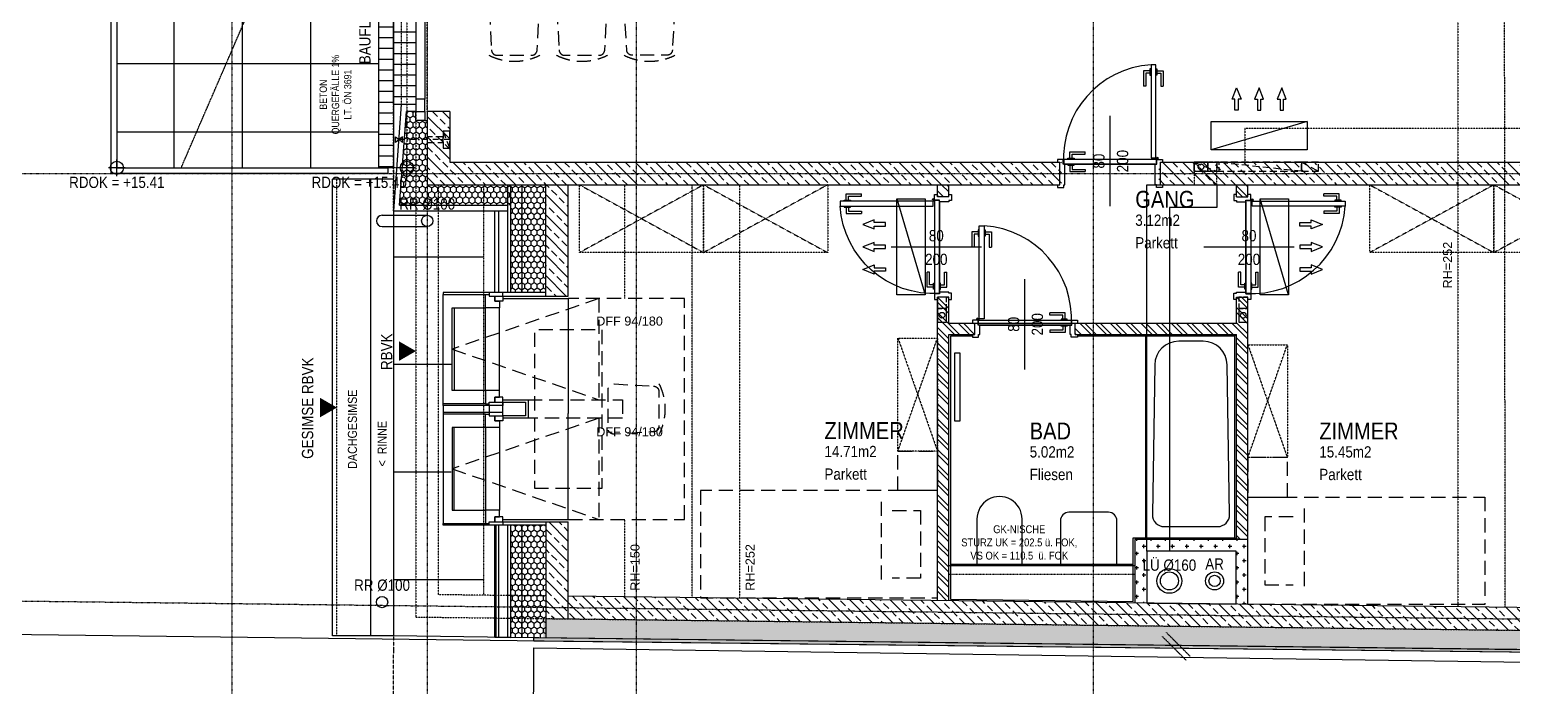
# Model space of a CAD drawing. Header units: millimetres. Extents: x -19411 to 51584, y -41547 to 69958.
# Drawn here: x 30982 to 44118, y -15822 to -10006 of the extents above; entities that cross this region are included whole.
import ezdxf
from ezdxf.enums import TextEntityAlignment as Align

# ---------------------------------------------------------------- set-up
doc = ezdxf.new("R2010")
doc.units = ezdxf.units.MM
for name, pattern in [('HIDDEN2', [0.1875, 0.125, -0.0625]), ('STRICHLINIE', [0.75, 0.5, -0.25]), ('STRICHPUNKT', [1, 0.5, -0.25, 0, -0.25])]:
    doc.linetypes.add(name, pattern=pattern)
for name, color, linetype in [('00-TXT---------M0', 251, 'Continuous'), ('00_HLP---------M0', 251, 'Continuous'), ('00_HLP-G00-L05-M0', 6, 'Continuous'), ('01-ANS-G00-L05-M0', 251, 'Continuous'), ('01-BFL-G00-L05-M0', 251, 'Continuous'), ('01-HID-G00-L05-ENTWÄSSERUNG', 251, 'HIDDEN2'), ('01-SYM-G00-L05-M0', 251, 'Continuous'), ('01-TXT---------M0', 251, 'Continuous'), ('01-TXT---------PP', 1, 'Continuous'), ('01-TXT-G00-L05-M0', 1, 'Continuous'), ('02-ANS-G00-L05-M0', 251, 'Continuous'), ('02-ANS-G00-L05-Rigol', 251, 'Continuous'), ('02-AXO-G00-L05-M0', 251, 'STRICHPUNKT'), ('02-DIM-G00-L05-BEHÖRDE', 251, 'Continuous'), ('02-FIL-G00-L05-LILA', 251, 'Continuous'), ('02-FIL-G00-L05-M0', 251, 'Continuous'), ('02-FIL-G00-L05-ORANGE', 251, 'Continuous'), ('02-FIL-G00-L05-PLATTENBELAG', 251, 'Continuous'), ('02-FIL-G00-L05-STB', 251, 'Continuous'), ('02-FLI-G00-L05-M0', 251, 'Continuous'), ('02-HID---------M0', 251, 'HIDDEN2'), ('02-HID-G00-L05-M0', 251, 'HIDDEN2'), ('02-TWA---------M0', 251, 'Continuous'), ('02-TWA-G00-L05-M0', 251, 'Continuous'), ('02-TWB-G00-L05-M0', 251, 'Continuous'), ('02-WDA-G00-L05-M0', 251, 'Continuous'), ('02-ZWA---------M0', 251, 'Continuous'), ('02-ZWA-G00-L05-M0', 251, 'Continuous'), ('03-ANS-G00-L05-M0', 251, 'Continuous'), ('03-SYM-G00-L05-M0', 251, 'Continuous'), ('04-STO---------M0', 251, 'Continuous'), ('04-STO-G00-L05-M0', 251, 'Continuous'), ('04-SYM---------EP', 251, 'Continuous'), ('04-SYM-G00-L05-EP', 251, 'Continuous'), ('04-TXT-G00-L05-M0', 251, 'Continuous'), ('05-STO--------M0', 251, 'Continuous'), ('05-SYM---------M0', 251, 'Continuous'), ('05-SYM--------M0', 251, 'Continuous'), ('05-SYM-G00-L05-M0', 251, 'Continuous'), ('05-TXT--------M0', 251, 'Continuous'), ('05-TXT-G00-L05-M0', 251, 'Continuous'), ('07-SAN---------M0', 251, 'Continuous'), ('07-SAN-G00-L05-KLIMA', 8, 'Continuous'), ('07-SAN-G00-L05-M0', 251, 'Continuous'), ('07-SYM-G00-L05-M0', 251, 'STRICHPUNKT'), ('07_MOB-G00-L05-M0', 251, 'HIDDEN2'), ('09-VER-G00-L05-GRUNDSTÜCKSGRENZE', 161, 'Continuous')]:
    doc.layers.add(name, color=color, linetype=linetype)
doc.styles.add('ARIAL', font='arial.ttf', dxfattribs={"width": 0.85})
doc.styles.get("Standard").update_dxf_attribs({"font": 'arial.ttf'})
pattern_1 = [(135, (-38458.13, -45395.47), (-89.80256, -89.80256), []), (135, (-38458.13, -45305.67), (-89.80256, -89.80256), [63.5, -31.75])]
pattern_2 = [(90, (-38458.126, -45395.47), (-27.4963, 47.625), [31.75, -63.5]), (210, (-38458.126, -45395.47), (-27.49631, -47.624994), [31.75, -63.5]), (150, (-38458.126, -45395.47), (-54.99261, 6e-06), [-63.5, 31.75])]
pattern_3 = [(135, (-38458.13, -45395.47), (-67.35192, -67.35192), []), (135, (-38458.13, -45350.57), (-67.35192, -67.35192), [])]

# ---------------------------------------------------------------- blocks, each defined once
blk = doc.blocks.new('TÜR-80_20er-WAND')
at = {"layer": '00_HLP---------M0'}
blk.add_lwpolyline([(0.411, 0.035), (-0.411, 0.035), (-0.411, 0.035), (-0.411, -0.007), (0.411, -0.007)], close=True, dxfattribs=at)
for points in [[(-0.375, 0.035), (-0.375, 0.045), (-0.32, 0.045), (-0.32, 0.035)], [(-0.357, 0.045), (-0.357, 0.101), (-0.222, 0.101)], [(-0.337, 0.045), (-0.337, 0.081), (-0.222, 0.081)], [(-0.222, 0.081), (-0.222, 0.101)], [(0.4, -0.007), (-0.4, -0.007)], [(-0.375, -0.007), (-0.375, -0.017), (-0.32, -0.017), (-0.32, -0.007)], [(-0.357, -0.017), (-0.357, -0.073), (-0.222, -0.073)], [(-0.337, -0.017), (-0.337, -0.053), (-0.222, -0.053)], [(-0.222, -0.053), (-0.222, -0.073)]]:
    blk.add_lwpolyline(points, dxfattribs=at)
at = {"layer": '02-TWA---------M0'}
for points in [[(-0.445, -0.19), (-0.445, 0.01)], [(0.445, -0.19), (0.445, 0.01)]]:
    blk.add_lwpolyline(points, dxfattribs=at)
at = {"layer": '05-STO--------M0'}
for points in [[(-0.465, -0.19), (-0.465, -0.215), (-0.41, -0.215), (-0.41, -0.19), (-0.4, -0.19), (-0.4, -0.007), (-0.415, -0.007), (-0.415, 0.035), (-0.465, 0.035), (-0.465, 0.01)], [(0.465, -0.19), (0.465, -0.215), (0.41, -0.215), (0.41, -0.19), (0.4, -0.19), (0.4, -0.007), (0.415, -0.007), (0.415, 0.035), (0.465, 0.035), (0.465, 0.01)]]:
    blk.add_lwpolyline(points, dxfattribs=at)
at = {"layer": '05-SYM---------M0'}
for points in [[(0.352, 0.818), (0.296, 0.818), (0.296, 0.683)], [(0.352, 0.798), (0.316, 0.798), (0.316, 0.683)], [(0.362, 0.836), (0.352, 0.836), (0.352, 0.781), (0.362, 0.781)], [(0.404, 0.836), (0.414, 0.836), (0.414, 0.781), (0.404, 0.781)], [(0.414, 0.818), (0.47, 0.818), (0.47, 0.683)], [(0.414, 0.798), (0.45, 0.798), (0.45, 0.683)], [(0.316, 0.683), (0.296, 0.683)], [(0.45, 0.683), (0.47, 0.683)]]:
    blk.add_lwpolyline(points, dxfattribs=at)
at = {"layer": '05-SYM--------M0'}
blk.add_lwpolyline([(0.404, 0.049), (0.404, 0.872), (0.404, 0.872), (0.362, 0.872), (0.362, 0.049)], close=True, dxfattribs=at)
for points in [[(0.41, 0.046), (0.42, 0.046)], [(0.415, 0.041), (0.415, 0.051)]]:
    blk.add_lwpolyline(points, dxfattribs=at)
blk.add_circle((0.415, 0.046), 0.01, dxfattribs=at)
blk.add_arc((0.415, 0.046), 0.828, 93.6691, 183.6691, dxfattribs=at)
blk = doc.blocks.new('05-TXT')
at = {"layer": '05-TXT--------M0'}
blk.add_line((-0.4, 0), (0.4, 0), dxfattribs=at)
at = {"layer": '05-TXT--------M0', "color": 8, "style": 'ARIAL', "width": 0.85}
blk.add_attdef('BREITE', text='', height=0.1, dxfattribs=at).set_placement((0, 0.05), align=Align.CENTER)
blk.add_attdef('HÖHE', text='', height=0.1, rotation=360, dxfattribs=at).set_placement((0, -0.06), align=Align.TOP_CENTER)
blk = doc.blocks.new('TÜR-80_10er-WAND')
at = {"layer": '00_HLP---------M0'}
blk.add_lwpolyline([(0.411, -0.025), (-0.411, -0.025), (-0.411, -0.025), (-0.411, 0.017), (0.411, 0.017)], close=True, dxfattribs=at)
for points in [[(0.4, 0.017), (-0.4, 0.017)], [(-0.375, 0.017), (-0.375, 0.027), (-0.32, 0.027), (-0.32, 0.017)], [(-0.357, 0.027), (-0.357, 0.083), (-0.222, 0.083)], [(-0.337, 0.027), (-0.337, 0.063), (-0.222, 0.063)], [(-0.222, 0.063), (-0.222, 0.083)], [(-0.375, -0.025), (-0.375, -0.035), (-0.32, -0.035), (-0.32, -0.025)], [(-0.357, -0.035), (-0.357, -0.091), (-0.222, -0.091)], [(-0.337, -0.035), (-0.337, -0.071), (-0.222, -0.071)], [(-0.222, -0.071), (-0.222, -0.091)]]:
    blk.add_lwpolyline(points, dxfattribs=at)
at = {"layer": '02-ZWA---------M0'}
for points in [[(-0.445, 0.1), (-0.445, 0)], [(0.445, 0.1), (0.445, 0)]]:
    blk.add_lwpolyline(points, dxfattribs=at)
at = {"layer": '05-STO--------M0'}
for points in [[(-0.465, 0.1), (-0.465, 0.125), (-0.41, 0.125), (-0.41, 0.1), (-0.4, 0.1), (-0.4, 0.017), (-0.415, 0.017), (-0.415, -0.025), (-0.465, -0.025), (-0.465, 0)], [(0.465, 0.1), (0.465, 0.125), (0.41, 0.125), (0.41, 0.1), (0.4, 0.1), (0.4, 0.017), (0.415, 0.017), (0.415, -0.025), (0.465, -0.025), (0.465, 0)]]:
    blk.add_lwpolyline(points, dxfattribs=at)
at = {"layer": '05-SYM---------M0'}
for points in [[(0.352, -0.808), (0.296, -0.808), (0.296, -0.673)], [(0.316, -0.673), (0.296, -0.673)], [(0.352, -0.788), (0.316, -0.788), (0.316, -0.673)], [(0.362, -0.826), (0.352, -0.826), (0.352, -0.771), (0.362, -0.771)], [(0.404, -0.826), (0.414, -0.826), (0.414, -0.771), (0.404, -0.771)], [(0.414, -0.808), (0.47, -0.808), (0.47, -0.673)], [(0.414, -0.788), (0.45, -0.788), (0.45, -0.673)], [(0.45, -0.673), (0.47, -0.673)]]:
    blk.add_lwpolyline(points, dxfattribs=at)
at = {"layer": '05-SYM--------M0'}
blk.add_lwpolyline([(0.404, -0.039), (0.404, -0.862), (0.404, -0.862), (0.362, -0.862), (0.362, -0.039)], close=True, dxfattribs=at)
for points in [[(0.41, -0.036), (0.42, -0.036)], [(0.415, -0.031), (0.415, -0.041)]]:
    blk.add_lwpolyline(points, dxfattribs=at)
blk.add_circle((0.415, -0.036), 0.01, dxfattribs=at)
blk.add_arc((0.415, -0.036), 0.828, 176.3309, 266.3309, dxfattribs=at)
blk = doc.blocks.new('01-SQM')
at = {"layer": '01-TXT---------M0', "color": 1, "style": 'ARIAL', "width": 0.85}
blk.add_attdef('ROOM', (0, 0), '', height=0.15, dxfattribs=at)
blk.add_attdef('AREA', text='', height=0.1, dxfattribs=at).set_placement((0, -0.06), align=Align.TOP_LEFT)
at = {"layer": '01-TXT---------PP', "color": 1, "style": 'ARIAL', "width": 0.85}
blk.add_attdef('NR', text='', height=0.15, dxfattribs=at).set_placement((-0.117, 0), align=Align.RIGHT)
blk.add_attdef('FLOOR', text='', height=0.1, dxfattribs=at).set_placement((0, -0.26), align=Align.TOP_LEFT)
blk = doc.blocks.new('DFF_94_Doppelt')
at = {"layer": '00_HLP---------M0'}
for points in [[(0, 0.98), (0, 0.04)], [(0, 0.04), (0, -0.04)], [(0, -0.98), (0, -0.04)]]:
    blk.add_lwpolyline(points, dxfattribs=at)
at = {"layer": '02-HID---------M0'}
for points in [[(0.27, 0.978), (-1.03, 0.53), (0.27, 0.082)], [(0, -0.978), (1.03, -0.978), (1.03, 0.978), (0, 0.978)], [(0.27, 0.978), (0.27, 0.082)], [(-0.357, 0.082), (0.48, 0.082), (0.48, -0.082), (-0.357, -0.082)], [(0.27, -0.082), (-1.03, -0.53), (0.27, -0.978)], [(0.27, -0.082), (0.27, -0.978)]]:
    blk.add_lwpolyline(points, dxfattribs=at)
at = {"layer": '02-TWA---------M0'}
for points in [[(-0.2, 1), (0, 1)], [(-0.2, -1), (0, -1)]]:
    blk.add_lwpolyline(points, dxfattribs=at)
at = {"layer": '02-ZWA---------M0'}
for points in [[(-0.58, 0.978), (0, 0.978)], [(-0.58, 0.082), (-0.357, 0.082), (-0.357, -0.082), (-0.58, -0.082)], [(-0.58, -0.978), (0, -0.978)]]:
    blk.add_lwpolyline(points, dxfattribs=at)
blk.add_lwpolyline([(-0.58, 0.06), (-0.38, 0.06), (-0.38, -0.06), (-0.58, -0.06)], close=True, dxfattribs=at)
at = {"layer": '04-STO---------M0'}
for points in [[(-0.61, 0.955), (-0.61, 0.895), (-0.735, 0.895), (-0.735, 1.015), (-0.7, 1.015), (-0.7, 1), (-0.65, 1), (-0.65, 0.955), (-0.61, 0.955)], [(-0.58, 1), (-0.58, 1.03), (-0.7, 1.03), (-0.7, 1)], [(-0.58, 1), (-0.58, 0.955), (-0.65, 0.955), (-0.65, 1)], [(-0.61, 0.105), (-0.61, 0.165), (-0.735, 0.165), (-0.735, 0.045), (-0.7, 0.045), (-0.7, 0.06), (-0.65, 0.06), (-0.65, 0.105), (-0.61, 0.105)], [(-0.58, 0.06), (-0.58, 0.03), (-0.7, 0.03), (-0.7, 0.06)], [(-0.58, 0.06), (-0.58, 0.105), (-0.65, 0.105), (-0.65, 0.06)], [(-0.61, -0.105), (-0.61, -0.165), (-0.735, -0.165), (-0.735, -0.045), (-0.7, -0.045), (-0.7, -0.06), (-0.65, -0.06), (-0.65, -0.105), (-0.61, -0.105)], [(-0.58, -0.06), (-0.58, -0.03), (-0.7, -0.03), (-0.7, -0.06)], [(-0.58, -0.06), (-0.58, -0.105), (-0.65, -0.105), (-0.65, -0.06)], [(-0.61, -0.955), (-0.61, -0.895), (-0.735, -0.895), (-0.735, -1.015), (-0.7, -1.015), (-0.7, -1), (-0.65, -1), (-0.65, -0.955), (-0.61, -0.955)], [(-0.58, -1), (-0.58, -1.03), (-0.7, -1.03), (-0.7, -1)], [(-0.58, -1), (-0.58, -0.955), (-0.65, -0.955), (-0.65, -1)]]:
    blk.add_lwpolyline(points, close=True, dxfattribs=at)
for points in [[(-0.58, 1), (-0.2, 1), (-0.2, 1.03), (-0.58, 1.03)], [(-0.7, 0.03), (-0.7, -0.03)], [(-0.58, -1), (-0.2, -1), (-0.2, -1.03), (-0.58, -1.03)]]:
    blk.add_lwpolyline(points, dxfattribs=at)
at = {"layer": '04-SYM---------EP'}
for points in [[(-0.7, 1.03), (-1.11, 1.03), (-1.11, 1.015)], [(-0.735, 0.045), (-1.11, 0.045), (-1.11, 1.015), (-0.735, 1.015)], [(-0.735, 0.165), (-1.03, 0.165), (-1.03, 0.895), (-0.735, 0.895)], [(-1.01, 0.895), (-1.01, 0.165)], [(-0.735, 0.165), (-0.735, 0.895)], [(-0.61, 0.165), (-0.61, 0.895)], [(-0.7, 0.03), (-1.11, 0.03), (-1.11, 0.045)], [(-1.11, 0.03), (-1.11, -0.03)], [(-0.7, -0.03), (-1.11, -0.03), (-1.11, -0.045)], [(-0.735, -0.045), (-1.11, -0.045), (-1.11, -1.015), (-0.735, -1.015)], [(-0.735, -0.165), (-1.03, -0.165), (-1.03, -0.895), (-0.735, -0.895)], [(-1.01, -0.895), (-1.01, -0.165)], [(-0.735, -0.165), (-0.735, -0.895)], [(-0.61, -0.165), (-0.61, -0.895)], [(-0.7, -1.03), (-1.11, -1.03), (-1.11, -1.015)]]:
    blk.add_lwpolyline(points, dxfattribs=at)
blk = doc.blocks.new('03-rar')
blk.add_circle((0, 0), 0.05)
at = {"layer": '01-TXT---------M0', "color": 8, "style": 'ARIAL', "width": 0.85}
blk.add_attdef('RR', text='', height=0.1, dxfattribs=at).set_placement((0, 0.1), align=Align.CENTER)
blk = doc.blocks.new('BETT_90')
blk.add_lwpolyline([(0, 0.95), (-0.35, 0.95), (-0.35, 1.3), (0, 1.3)], close=True)
at = {"flags": 128}
blk.add_lwpolyline([(-2.1, 0.95), (-2.1, 0), (0, 0), (0, 0.95)], close=True, dxfattribs=at)
for points in [[(-0.5, 0.85), (-0.5, 0.1)], [(-0.4, 0.775), (-0.15, 0.775), (-0.15, 0.175), (-0.4, 0.175)]]:
    blk.add_lwpolyline(points)
blk = doc.blocks.new('07-WT60')
blk.add_lwpolyline([(-0.015, 0.25), (-0.4, 0.25, 0.414214), (-0.475, 0.175), (-0.475, -0.175, 0.414214), (-0.4, -0.25), (-0.015, -0.25)], format="xyb", close=True)
blk = doc.blocks.new('07-Badewanne')
blk.add_lwpolyline([(0, -0.8), (-1.8, -0.8), (-1.8, 0), (0, 0)], close=True)
blk.add_lwpolyline([(-0.106, -0.637), (-0.106, -0.163, 0.418658), (-0.213, -0.058), (-1.539, -0.079, 0.409076), (-1.747, -0.291), (-1.747, -0.509, 0.409783), (-1.539, -0.721), (-0.213, -0.742, 0.419369), (-0.106, -0.637)], format="xyb", close=True)
blk = doc.blocks.new('07-WC')
blk.add_lwpolyline([(-0.015, -0.2), (-0.415, -0.2, -1), (-0.415, 0.2), (-0.015, 0.2)], format="xyb", close=True)
blk = doc.blocks.new('möbel_schreibtisch')
at = {"flags": 128}
blk.add_lwpolyline([(0, -0.1), (-0.6, -0.1), (-0.6, 1.3), (0, 1.3)], close=True, dxfattribs=at)
blk.add_lwpolyline([(-1.056, 0.802, 0.39805), (-1.103, 0.752), (-1.103, 0.447, 0.39805), (-1.056, 0.397), (-0.706, 0.377, 0.430564), (-0.653, 0.427), (-0.653, 0.772, 0.430564), (-0.706, 0.822)], format="xyb", close=True, dxfattribs=at)
blk.add_arc((-0.653, 0.599), 0.503, 153.4349, 206.5651)
blk = doc.blocks.new('möbel_tisch_gross')
at = {"flags": 128}
for points in [[(-0.906, 0.801, 0.39805), (-0.953, 0.751), (-0.953, 0.446, 0.39805), (-0.906, 0.396), (-0.556, 0.376, 0.430564), (-0.503, 0.426), (-0.503, 0.77, 0.430564), (-0.556, 0.82)], [(0.906, 0.801, -0.39805), (0.953, 0.751), (0.953, 0.446, -0.39805), (0.906, 0.396), (0.556, 0.376, -0.430564), (0.503, 0.426), (0.503, 0.77, -0.430564), (0.556, 0.82)], [(-0.906, 0.202, 0.39805), (-0.953, 0.152), (-0.953, -0.153, 0.39805), (-0.906, -0.203), (-0.556, -0.223, 0.430564), (-0.503, -0.173), (-0.503, 0.172, 0.430564), (-0.556, 0.222)], [(0.906, 0.202, -0.39805), (0.953, 0.152), (0.953, -0.153, -0.39805), (0.906, -0.203), (0.556, -0.223, -0.430564), (0.503, -0.173), (0.503, 0.172, -0.430564), (0.556, 0.222)], [(-0.906, -0.802, -0.39805), (-0.953, -0.752), (-0.953, -0.447, -0.39805), (-0.906, -0.397), (-0.556, -0.377, -0.430564), (-0.503, -0.427), (-0.503, -0.772, -0.430564), (-0.556, -0.822)], [(0.906, -0.802, 0.39805), (0.953, -0.752), (0.953, -0.447, 0.39805), (0.906, -0.397), (0.556, -0.377, 0.430564), (0.503, -0.427), (0.503, -0.772, 0.430564), (0.556, -0.822)]]:
    blk.add_lwpolyline(points, format="xyb", close=True, dxfattribs=at)
blk.add_lwpolyline([(-0.45, 0.9), (-0.45, -0.9), (0.45, -0.9), (0.45, 0.9)], close=True)
for centre, start, end in [((-0.503, 0.598), 153.4349, 206.5651), ((0.503, 0.598), 333.4349, 26.5651), ((-0.503, -0.001), 153.4349, 206.5651), ((0.503, -0.001), 333.4349, 26.5651), ((-0.503, -0.599), 153.4349, 206.5651), ((0.503, -0.599), 333.4349, 26.5651)]:
    blk.add_arc(centre, 0.503, start, end)
blk = doc.blocks.new('01-hk4')
blk.add_lwpolyline([(0, 0, 0, 0.270625, 0), (0, 0.234375, 0.270625, 0.270625, 0)], format="xyseb")
at = {"layer": '00-TXT---------M0', "color": 8, "style": 'ARIAL', "width": 0.85}
blk.add_attdef('HEIGHT', text='', height=0.1, dxfattribs=at).set_placement((0, 0.35), align=Align.CENTER)
blk = doc.blocks.new('07_Kemper-ventil')
at = {"layer": '02-TWA---------M0', "linetype": 'HIDDEN2', "ltscale": 0.5}
for points in [[(-0.075, 0), (-0.075, -0.06), (0.075, -0.06), (0.075, 0), (-0.075, 0)], [(-0.025, -0.06), (-0.025, -0.2), (0.025, -0.2), (0.025, -0.06)]]:
    blk.add_lwpolyline(points, close=True, dxfattribs=at)
blk.add_lwpolyline([(-0.075, -0.06), (0.075, 0)], dxfattribs=at)
at = {"layer": '07-SAN---------M0', "linetype": 'STRICHPUNKT', "ltscale": 0.1}
blk.add_lwpolyline([(0, 0), (0, -0.48)], dxfattribs=at)
at = {"layer": '07-SAN---------M0'}
for points in [[(0.025, -0.42), (-0.025, -0.42), (0, -0.45), (0.025, -0.42)], [(0.025, -0.48), (-0.025, -0.48), (0, -0.45), (0.025, -0.48)]]:
    blk.add_lwpolyline(points, close=True, dxfattribs=at)
blk = doc.blocks.new('07_Klimasifon')
at = {"layer": '00_HLP---------M0', "linetype": 'HIDDEN2', "ltscale": 0.3}
blk.add_lwpolyline([(0, -0.1), (0.08, -0.1), (0.08, 0), (0, 0)], close=True, dxfattribs=at)
at = {"layer": '07-SAN---------M0'}
blk.add_lwpolyline([(0, -0.22), (0.08, -0.22), (0.08, -0.1), (0, -0.1)], close=True, dxfattribs=at)
blk.add_circle((0.04, -0.16), 0.025, dxfattribs=at)
blk = doc.blocks.new('KLIMAGERÄT')
for points in [[(-0.425, 0), (0.425, 0), (0.425, -0.25), (-0.425, -0.25), (-0.425, 0)], [(-0.215, -0.35), (-0.215, -0.45), (-0.24, -0.45), (-0.2, -0.55), (-0.2, -0.55), (-0.16, -0.45), (-0.185, -0.45), (-0.185, -0.35), (-0.215, -0.35)], [(-0.015, -0.35), (-0.015, -0.45), (-0.04, -0.45), (0, -0.55), (0, -0.55), (0.04, -0.45), (0.015, -0.45), (0.015, -0.35), (-0.015, -0.35)], [(0.215, -0.35), (0.215, -0.45), (0.24, -0.45), (0.2, -0.55), (0.2, -0.55), (0.16, -0.45), (0.185, -0.45), (0.185, -0.35), (0.215, -0.35)]]:
    blk.add_lwpolyline(points, close=True)
blk.add_lwpolyline([(-0.425, -0.25), (0.425, 0)])
blk = doc.blocks.new('01-HK2')
for p, q in [((0.098, 0), (-0.098, 0)), ((0, -0.098), (0, 0.098))]:
    blk.add_line(p, q)
blk.add_circle((0, 0), 0.0773)
at = {"layer": '01-TXT---------M0', "color": 8, "style": 'ARIAL', "width": 0.85}
blk.add_attdef('HEIGHT', text='', height=0.1, rotation=360, dxfattribs=at).set_placement((0, 0.132), align=Align.BOTTOM_CENTER)
blk = doc.blocks.new('01-HK3')
blk.add_lwpolyline([(0, 0), (0.0423, 0.0732), (-0.0423, 0.0732)], close=True)
at = {"color": 0, "style": 'ARIAL', "width": 0.85}
blk.add_attdef('HEIGHT', text='', height=0.05, dxfattribs=at).set_placement((0, 0.35), align=Align.TOP_CENTER)
blk = doc.blocks.new('WDB_KLIMA-INNEN_STB_3')
at = {"layer": '02-TWA---------M0', "linetype": 'HIDDEN2', "ltscale": 0.5}
for points in [[(0, 0.375), (0.08, 0.375), (0.08, 0.525), (0, 0.525)], [(0, 0.375), (0, -0.375), (0.08, -0.375), (0.08, 0.375)], [(0, -0.375), (0.08, -0.375), (0.08, -0.575), (0, -0.575)]]:
    blk.add_lwpolyline(points, close=True, dxfattribs=at)
for points in [[(0, 0.375), (0.08, 0.525)], [(0.08, 0.375), (0, -0.375)], [(0, -0.575), (0.08, -0.375)]]:
    blk.add_lwpolyline(points, dxfattribs=at)

msp = doc.modelspace()

# ---------------------------------------------------------------- hatches: boundary and pattern name
at = {"layer": '02-ANS-G00-L05-Rigol'}
h = msp.add_hatch(dxfattribs=at)
h.set_pattern_fill('ANSI31', color=256, scale=30, angle=422.33899195, style=0)
h.set_pattern_definition([(180, (104166, 18784.66), (-9e-09, -95.25), [])])
h.paths.add_polyline_path([(34204.505, -11230.4706), (34074.505, -11230.4706), (34074.505, -6970.4706), (34204.505, -6970.4706)])
h = msp.add_hatch(dxfattribs=at)
h.set_pattern_fill('ANSI31', color=256, scale=30, angle=422.33899195, style=0)
h.set_pattern_definition([(180, (104296.01, 19787.15), (-2e-08, -95.25), [])])
h.paths.add_polyline_path([(34404.4715, -10670.4706), (34204.4715, -10670.4706), (34204.5068, -7530.4774), (34404.5068, -7530.4774)])
at = {"layer": '02-FIL-G00-L05-LILA'}
h = msp.add_hatch(dxfattribs=at)
h.set_pattern_fill('HONEY', color=256, scale=10, angle=197.04654128, style=0)
h.set_pattern_definition(pattern_2)
h.paths.add_polyline_path([(34404.5068, -10730.4706), (34320.0386, -10730.4706), (34258.4989, -11560.4706), (35244.505, -11560.4706), (35244.505, -11380.4706), (34504.4611, -11380.4706), (34504.5012, -10810.4708), (34484.5068, -10810.4706), (34404.5068, -10810.4706)])
h = msp.add_hatch(dxfattribs=at)
h.set_pattern_fill('HONEY', color=256, scale=10, angle=197.04654128, style=0)
h.set_pattern_definition(pattern_2)
h.paths.add_polyline_path([(35554.505, -11380.4706), (35244.505, -11380.4706), (35244.505, -12335.4706), (35554.505, -12335.4706)])
h = msp.add_hatch(dxfattribs=at)
h.set_pattern_fill('HONEY', color=256, scale=10, angle=197.04654128, style=0)
h.set_pattern_definition(pattern_2)
h.paths.add_polyline_path([(35554.505, -14395.4706), (35244.505, -14395.4706), (35244.505, -15387.9506), (35554.505, -15391.6706), (35554.505, -15221.4184)])
h = msp.add_hatch(dxfattribs=at)
h.set_pattern_fill('HONEY', color=256, scale=10, angle=197.04654128, style=0)
h.set_pattern_definition(pattern_2)
h.paths.add_polyline_path([(35534.505, -15221.4184), (35534.505, -15391.4306), (45374.505, -15509.5106), (45374.505, -15339.4984)])
h = msp.add_hatch(dxfattribs=at)
h.set_pattern_fill('HONEY', color=256, scale=10, angle=197.04654128, style=0)
h.set_pattern_definition(pattern_2)
h.paths.add_polyline_path([(45664.505, -15512.9906), (45664.505, -15536.9353), (35448.5059, -15420.3523), (35448.5059, -15390.3986)])
at = {"layer": '02-FIL-G00-L05-M0'}
h = msp.add_hatch(dxfattribs=at)
h.set_pattern_fill('ANSI31,_O', color=256, scale=300, angle=422.04654128)
h.set_pattern_definition([(1e-09, (-38458.1, -45355.5), (-2e-08, 952.5), [])])
h.paths.add_polyline_path([(35004.505, -11540.4706), (34204.5397, -11540.4706), (34204.505, -15335.4706), (35084.505, -15346.0306), (35084.505, -14976.004), (35004.505, -14975.044), (35004.505, -14295.4706), (34717.8544, -14295.4706), (34717.8544, -13415.4706), (35004.505, -13415.4706), (35004.505, -13315.4706), (34717.8544, -13315.4706), (34717.8544, -12435.4706), (35004.505, -12435.4706)])
at = {"layer": '02-FIL-G00-L05-ORANGE'}
h = msp.add_hatch(dxfattribs=at)
h.set_pattern_fill('ANSI32', color=256, scale=10, angle=197.04654128, style=0)
h.set_pattern_definition(pattern_3)
h.paths.add_polyline_path([(39124.505, -11380.4706), (39024.505, -11380.4706), (39024.505, -11485.4706), (39124.505, -11485.4706)])
h = msp.add_hatch(dxfattribs=at)
h.set_pattern_fill('ANSI32', color=256, scale=10, angle=197.04654128, style=0)
h.set_pattern_definition(pattern_3)
h.paths.add_polyline_path([(41774.505, -11380.4706), (41674.505, -11380.4706), (41674.505, -11485.4706), (41774.505, -11485.4706)])
h = msp.add_hatch(dxfattribs=at)
h.set_pattern_fill('ANSI32', color=256, scale=10, angle=197.04654128, style=0)
h.set_pattern_definition(pattern_3)
h.paths.add_polyline_path([(39354.505, -12605.4706), (39124.505, -12605.4706), (39124.505, -12375.4706), (39024.505, -12375.4706), (39024.505, -15063.284), (39124.505, -15064.484), (39124.505, -12705.4706), (39354.505, -12705.4706)])
h = msp.add_hatch(dxfattribs=at)
h.set_pattern_fill('ANSI32', color=256, scale=10, angle=197.04654128, style=0)
h.set_pattern_definition(pattern_3)
h.paths.add_polyline_path([(41774.505, -12375.4706), (41674.505, -12375.4706), (41674.505, -12605.4706), (40244.505, -12605.4706), (40244.505, -12705.4706), (41674.505, -12705.4706), (41674.505, -14515.4706), (41774.505, -14515.4706)])
h = msp.add_hatch(dxfattribs=at)
h.set_pattern_fill('CROSS', color=256, scale=10, angle=197.04654128, style=0)
h.set_pattern_definition([(90, (-38458.126, -45395.47), (-63.5, 63.5), [31.75, -95.25]), (180, (-38442.25, -45379.596), (-63.5, -63.5), [31.75, -95.25])])
h.paths.add_polyline_path([(41774.505, -14515.4706), (40774.505, -14515.4706), (40774.505, -15084.284), (40879.505, -15085.544), (40879.505, -14620.4706), (41669.505, -14620.4706), (41669.505, -15095.024), (41774.505, -15096.284)])
at = {"layer": '02-FIL-G00-L05-STB'}
h = msp.add_hatch(dxfattribs=at)
h.set_pattern_fill('ANSI33', color=256, scale=20, angle=197.04654128, style=0)
h.set_pattern_definition(pattern_1)
h.paths.add_polyline_path([(40124.505, -11180.4706), (34704.5068, -11180.4706), (34704.5068, -10730.4706), (34504.5068, -10730.4706), (34504.4611, -11380.4706), (40124.505, -11380.4706)])
h = msp.add_hatch(dxfattribs=at)
h.set_pattern_fill('ANSI33', color=256, scale=20, angle=197.04654128, style=0)
h.set_pattern_definition(pattern_1)
h.paths.add_polyline_path([(43665.2716, -11380.4706), (43665.2716, -11180.4706), (40984.505, -11180.4706), (40984.505, -11380.4706)])
h.paths.add_polyline_path([(43665.2716, -11180.4706), (43665.2716, -11380.4706), (44684.505, -11380.4706), (44684.505, -11180.4706)])
h.paths.add_polyline_path([(44684.505, -11180.4706), (44684.505, -11380.4706), (45154.505, -11380.4706), (45154.505, -11180.4706)])
h = msp.add_hatch(dxfattribs=at)
h.set_pattern_fill('ANSI33', color=256, scale=20, angle=197.04654128, style=0)
h.set_pattern_definition(pattern_1)
h.paths.add_polyline_path([(35754.505, -11380.4706), (35554.505, -11380.4706), (35554.505, -12365.4706), (35754.505, -12365.4706)])
h = msp.add_hatch(dxfattribs=at)
h.set_pattern_fill('ANSI33', color=256, scale=20, angle=197.04654128, style=0)
h.set_pattern_definition(pattern_1)
h.paths.add_polyline_path([(35754.505, -14365.4706), (35554.505, -14365.4706), (35554.505, -14395.4706), (35554.505, -15221.4184), (35754.505, -15223.8233)])
h = msp.add_hatch(dxfattribs=at)
h.set_pattern_fill('ANSI33', color=256, scale=20, angle=197.04654128, style=0)
h.set_pattern_definition(pattern_1)
h.paths.add_polyline_path([(45154.505, -15136.844), (35754.505, -15024.044), (35754.505, -15224.0584), (45154.505, -15336.8584)])

# ---------------------------------------------------------------- linework, layer by layer
at = {"layer": '00_HLP-G00-L05-M0', "linetype": 'HIDDEN2', "ltscale": 2}
for points in [[(44054.505, -15123.644), (44045.0358, -5935.4706)], [(36852.0281, -15037.2142), (36852.0281, -11380.4706)]]:
    msp.add_lwpolyline(points, dxfattribs=at)
at = {"layer": '01-ANS-G00-L05-M0'}
msp.add_lwpolyline([(39354.505, -12605.4706), (40244.505, -12605.4706)], dxfattribs=at)
at = {"layer": '01-BFL-G00-L05-M0', "linetype": 'STRICHLINIE'}
msp.add_lwpolyline([(4001.6794, -17850.9579), (4032.1273, -6725.4706), (34204.505, -6725.4706), (34204.5032, -15500.1335), (34112.6904, -27363.0853)], dxfattribs=at)
at = {"layer": '01-HID-G00-L05-ENTWÄSSERUNG'}
msp.add_lwpolyline([(32324.5796, -11230.4706), (34104.6294, -7114.7205)], dxfattribs=at)
msp.add_lwpolyline([(33894.4829, -10779.7025, 0, 0, 0), (33894.4829, -10529.7025, 50, 0, 0), (33894.4829, -10379.7025, 0, 0, 0)], format="xyseb", dxfattribs=at)
at = {"layer": '02-ANS-G00-L05-M0'}
for p, q in [((34258.4989, -11560.4706), (34320.0386, -10730.4706)), ((34404.4715, -10730.4706), (34320.0386, -10730.4706)), ((33664.505, -15375.4706), (33664.505, -11330.4706)), ((34004.505, -15375.4706), (33664.505, -15375.4706))]:
    msp.add_line(p, q, dxfattribs=at)
for points in [[(34154.505, -11280.4706), (31704.505, -11280.4706), (31704.505, -6920.4706), (34154.505, -6920.4706), (34154.505, -6970.4706), (31754.505, -6970.4706), (31754.505, -11230.4706), (34154.505, -11230.4706), (34154.505, -11280.4706)], [(34204.505, -11330.4706), (33664.505, -11330.4706)], [(34204.505, -15375.4706), (34004.505, -15375.4706), (34004.505, -11330.4706)], [(34204.505, -11560.4706), (34204.505, -15375.4706)], [(35244.505, -15387.9506), (34204.505, -15375.4706)]]:
    msp.add_lwpolyline(points, dxfattribs=at)
at = {"layer": '02-ANS-G00-L05-M0', "color": 253}
msp.add_lwpolyline([(40774.505, -14755.4706), (39124.505, -14755.4706)], dxfattribs=at)
at = {"layer": '02-ANS-G00-L05-Rigol'}
for points in [[(34204.505, -11230.4706), (34074.505, -11230.4706), (34074.505, -6970.4706), (34204.505, -6970.4706)], [(34404.4715, -10670.4706), (34204.4715, -10670.4706), (34204.5068, -7530.4774), (34404.5068, -7530.4774)]]:
    msp.add_lwpolyline(points, close=True, dxfattribs=at)
at = {"layer": '02-AXO-G00-L05-M0'}
for points in [[(32774.505, 16928.2275), (32774.505, -17999.2142)], [(34504.505, 16928.2275), (34504.505, -17999.2142)], [(36354.505, 16928.2275), (36354.505, -17999.2142)], [(40404.505, 16928.2275), (40404.505, -17999.2142)], [(16441.8735, -11280.4706), (50054.505, -11280.4706)], [(16441.8735, -14892.2996), (50054.505, -15295.6512)], [(41264.3873, -15555.8572), (41052.2552, -15343.7251)], [(41264.3873, -15555.8572), (41052.2552, -15343.7251)], [(41229.0319, -15591.2125), (41016.8999, -15379.0805)], [(41229.0319, -15591.2125), (41016.8999, -15379.0805)]]:
    msp.add_lwpolyline(points, dxfattribs=at)
at = {"layer": '02-FIL-G00-L05-LILA'}
msp.add_lwpolyline([(34484.5068, -10810.4706), (34504.5062, -10810.4708)], dxfattribs=at)
at = {"layer": '02-FIL-G00-L05-PLATTENBELAG'}
for points in [[(32259.5094, -6970.4706), (32259.5295, -11230.4706)], [(32864.5122, -6970.4706), (32864.5323, -11230.4706)], [(33469.5151, -6970.4706), (33469.5352, -11230.4706)], [(34074.5323, -10310.4706), (31754.5122, -10310.4706)], [(34074.5352, -10915.4706), (31754.5151, -10915.4706)]]:
    msp.add_lwpolyline(points, dxfattribs=at)
at = {"layer": '02-FLI-G00-L05-M0'}
for points in [[(39334.505, -12720.4706), (39139.505, -12720.4706), (39139.505, -15049.6629), (40759.505, -15069.1029), (40759.505, -14505.4706), (41659.505, -14505.4706), (41659.505, -12720.4706), (40264.505, -12720.4706)], [(39139.505, -14740.4706), (40759.505, -14740.4706)]]:
    msp.add_lwpolyline(points, dxfattribs=at)
at = {"layer": '02-HID-G00-L05-M0'}
for p, q in [((33704.505, -15375.4706), (33704.505, -11330.4706)), ((35554.505, -15021.644), (34604.505, -15010.244))]:
    msp.add_line(p, q, dxfattribs=at)
for points in [[(34404.505, -2375.4706), (34404.505, -15207.8584), (46504.505, -15353.0584), (46504.505, -5985.4706), (47754.505, -5985.4706), (47754.505, 5344.5294), (46704.505, 5344.5294)], [(43634.505, -5935.4706), (43634.505, -15118.604)], [(34204.505, -11610.4706), (34204.505, -6590.4706)], [(34204.505, -11610.4706), (34204.505, -6590.4706)], [(34204.505, -6970.4706), (34324.505, -6970.4706), (34324.505, -11230.4706), (34204.505, -11230.4706)], [(34504.5068, -10730.4706), (34504.5068, -7470.4774)], [(34604.505, -15010.244), (34604.505, -11380.4706)], [(36254.505, -12387.9706), (36254.505, -11380.4706)], [(37274.505, -15042.284), (37274.505, -11380.4706)], [(36254.505, -15030.044), (36254.505, -14342.9706)]]:
    msp.add_lwpolyline(points, dxfattribs=at)
at = {"layer": '02-HID-G00-L05-M0', "ltscale": 0.5}
for points in [[(34274.5068, -7530.4774), (34274.5068, -10670.4706)], [(35004.505, -15015.044), (35004.505, -11380.4706)], [(40774.505, -14830.4706), (39124.505, -14830.4706)]]:
    msp.add_lwpolyline(points, dxfattribs=at)
at = {"layer": '02-HID-G00-L05-M0', "color": 4}
msp.add_lwpolyline([(41299.505, -11180.4706), (41299.505, -11380.4706), (41499.505, -11380.4706), (41499.505, -11180.4706)], close=True, dxfattribs=at)
msp.add_lwpolyline([(41299.505, -11180.4706), (41499.505, -11380.4706)], dxfattribs=at)
at = {"layer": '02-TWA-G00-L05-M0'}
for p, q in [((34504.5068, -10730.4706), (34504.4611, -11380.4706)), ((34504.4611, -11380.4706), (40109.505, -11380.4706)), ((40999.505, -11380.4706), (45154.505, -11380.4706)), ((45154.505, -15136.844), (35754.505, -15024.044))]:
    msp.add_line(p, q, dxfattribs=at)
for points in [[(34704.5068, -10730.4706), (34504.5068, -10730.4706)], [(34704.5068, -10730.4706), (34704.5068, -11180.4706), (40109.505, -11180.4706)], [(40999.505, -11180.4706), (45154.505, -11180.4706)], [(35554.505, -12365.4706), (35554.505, -11380.4706)], [(35754.505, -12365.4706), (35754.505, -11380.4706)], [(35554.505, -14365.4706), (35554.505, -15221.4184), (45354.505, -15339.2579), (45354.505, -14355.4706)], [(35754.505, -15224.0584), (35754.505, -14365.4706)]]:
    msp.add_lwpolyline(points, dxfattribs=at)
at = {"layer": '02-TWB-G00-L05-M0'}
msp.add_lwpolyline([(35424.5883, -21757.4105), (35448.5059, -15480.3055), (46703.5945, -15642.2128), (46711.9124, -21613.8857)], dxfattribs=at)
at = {"layer": '02-WDA-G00-L05-M0'}
for p, q in [((34258.4989, -11560.4706), (35219.505, -11560.4706)), ((45664.505, -15512.9906), (35244.505, -15387.9506))]:
    msp.add_line(p, q, dxfattribs=at)
for points in [[(35219.505, -12335.4706), (35219.505, -11380.4706)], [(35244.505, -12335.4706), (35244.505, -11380.4706)], [(35344.505, -12335.4706), (35344.505, -11380.4706)], [(35139.505, -12335.4706), (35139.505, -11610.4706)], [(35114.505, -15387.9506), (35114.505, -14395.4706)], [(35139.505, -15387.9506), (35139.505, -14395.4706)], [(35219.505, -15387.9506), (35219.505, -14395.4706)], [(35244.505, -15387.9506), (35244.505, -14395.4706)], [(35344.505, -15387.9506), (35344.505, -14395.4706)], [(35554.505, -15221.4184), (35554.505, -15391.4306)]]:
    msp.add_lwpolyline(points, dxfattribs=at)
msp.add_lwpolyline([(45664.505, -15512.9906), (45664.505, -15536.9353), (35448.5059, -15420.3523), (35448.5059, -15390.3986)], close=True, dxfattribs=at)
at = {"layer": '02-ZWA-G00-L05-M0'}
for p, q in [((41754.505, -11180.4706), (41754.505, -11180.4706)), ((34204.505, -11610.4706), (35219.505, -11610.4706))]:
    msp.add_line(p, q, dxfattribs=at)
for points in [[(34404.4715, -10670.4706), (34274.4715, -10670.4706), (34204.505, -11610.4706)], [(39024.505, -11485.4706), (39024.505, -11380.4706)], [(39124.505, -11485.4706), (39124.505, -11380.4706)], [(41674.505, -11485.4706), (41674.505, -11380.4706)], [(41774.505, -11485.4706), (41774.505, -11380.4706)], [(35104.505, -12335.4706), (35104.505, -11610.4706)], [(39024.505, -15063.284), (39024.505, -12375.4706)], [(39124.505, -12605.4706), (39124.505, -12375.4706)], [(41674.505, -12605.4706), (41674.505, -12375.4706)], [(41774.505, -14520.4706), (41774.505, -12375.4706)], [(39124.505, -12605.4706), (39354.505, -12605.4706)], [(40244.505, -12605.4706), (41674.505, -12605.4706)], [(39124.505, -15064.484), (39124.505, -12705.4706)], [(39124.505, -12705.4706), (39354.505, -12705.4706)], [(40244.505, -12705.4706), (41674.505, -12705.4706)], [(41674.505, -14520.4706), (41674.505, -12705.4706)], [(35104.505, -15386.2706), (35104.505, -14395.4706)], [(41774.505, -15096.284), (41774.505, -14520.4706), (40774.505, -14520.4706), (40774.505, -15084.284)], [(41669.505, -15095.024), (41669.505, -14625.4706), (40879.505, -14625.4706), (40879.505, -15085.544)], [(35104.505, -15386.2706), (35244.505, -15387.9506)]]:
    msp.add_lwpolyline(points, dxfattribs=at)
at = {"layer": '03-ANS-G00-L05-M0'}
msp.add_lwpolyline([(41079.505, -11580.4706), (41079.505, -14625.4706), (40879.505, -14625.4706), (40879.505, -11380.4706), (41499.505, -11380.4706), (41499.505, -11580.4706), (41079.505, -11580.4706)], dxfattribs=at)
msp.add_lwpolyline([(40879.505, -14625.4706), (40879.505, -15085.544), (41669.505, -15095.024), (41669.505, -14625.4706)], close=True, dxfattribs=at)
at = {"layer": '03-SYM-G00-L05-M0'}
for points in [[(34104.505, -11650.4706), (34504.505, -11650.4706)], [(34104.505, -11750.4706), (34504.505, -11750.4706)]]:
    msp.add_lwpolyline(points, dxfattribs=at)
for centre, radius in [((41079.505, -14888.0062), 110), ((41479.505, -14888.0062), 80)]:
    msp.add_circle(centre, radius, dxfattribs=at)
msp.add_arc((34104.505, -11700.4706), 50, 90.00000001, 269.99999999, dxfattribs=at)
at = {"layer": '04-STO-G00-L05-M0'}
for points in [[(34484.5068, -10730.4706), (34484.5068, -10620.4706), (34404.5068, -10620.4706), (34404.5068, -10730.4706)], [(34484.5068, -10730.4706), (34484.5068, -10810.4706), (34404.5068, -10810.4706), (34404.5068, -10730.4706)]]:
    msp.add_lwpolyline(points, close=True, dxfattribs=at)
at = {"layer": '04-SYM-G00-L05-EP'}
for points in [[(34404.5068, -7580.4774), (34404.5068, -10620.4706)], [(34484.5068, -7580.4774), (34484.5068, -10620.4706)]]:
    msp.add_lwpolyline(points, dxfattribs=at)
at = {"layer": '07-SAN-G00-L05-M0'}
msp.add_lwpolyline([(39174.505, -12870.4706), (39174.505, -13470.4706), (39224.505, -13470.4706), (39224.505, -12870.4706)], close=True, dxfattribs=at)
at = {"layer": '07_MOB-G00-L05-M0'}
for points in [[(41748.7605, -11180.4706), (44248.7605, -11180.4706), (44248.7605, -10880.4706), (41748.7605, -10880.4706), (41748.7605, -11180.4706)], [(35854.5047, -11380.4706), (36953.2664, -11980.4706)], [(36953.2664, -11380.4706), (35854.5047, -11980.2222)], [(36953.2664, -11380.4706), (38052.0281, -11980.4706)], [(38052.0281, -11380.4706), (36953.2664, -11980.4706)], [(42854.505, -11380.4706), (43954.505, -11980.719)], [(43954.505, -11380.4706), (42854.505, -11980.4706)], [(43954.505, -11380.4706), (45054.505, -11980.4706)], [(45054.505, -11380.4706), (43954.505, -11980.719)], [(38674.505, -13738.084), (39024.505, -12738.084)], [(38674.505, -12738.084), (39024.505, -13738.084)], [(41774.505, -13796.284), (42124.505, -12796.284)], [(41774.505, -12796.284), (42124.505, -13796.284)]]:
    msp.add_lwpolyline(points, dxfattribs=at)
for points in [[(35854.5047, -11380.4706), (36953.2664, -11380.4706), (36953.2664, -11980.4706), (35854.5047, -11980.2222)], [(36953.2664, -11380.4706), (38052.0281, -11380.4706), (38052.0281, -11980.4706), (36953.2664, -11980.4706)], [(42854.505, -11380.4706), (43954.505, -11380.4706), (43954.505, -11980.4706), (42854.505, -11980.4706)], [(43954.505, -11380.4706), (45054.505, -11380.4706), (45054.505, -11980.4706), (43954.505, -11980.719)], [(38674.505, -12738.084), (39024.505, -12738.084), (39024.505, -13738.084), (38674.505, -13738.084)], [(41774.505, -12796.284), (42124.505, -12796.284), (42124.505, -13796.284), (41774.505, -13796.284)]]:
    msp.add_lwpolyline(points, close=True, dxfattribs=at)
at = {"layer": '09-VER-G00-L05-GRUNDSTÜCKSGRENZE'}
msp.add_lwpolyline([(46704.501, -15548.7947), (35541.4308, -15421.4983), (19046.2363, -15218.073), (19138.7033, 14725.9454), (-7779.3506, 14674.8743), (-7909.3457, 14675.5378), (-7826.8215, 30843.226), (-7817.0604, 32755.5627), (7176.712, 32871.7581), (29539.4687, 32927.2999), (29421.7814, 14744.8024), (29556, 14745.7099), (46704.4989, 14778.2454)], close=True, dxfattribs=at)

# ---------------------------------------------------------------- block references
at = {"layer": '01-SYM-G00-L05-M0'}
ref = msp.add_blockref('01-HK2', (31754.505, -11230.4706), dxfattribs=dict(at, xscale=757.5757580343633, yscale=757.5757580343633, zscale=757.5757580343633, rotation=1.88535039e-08))
ref.add_attrib('HEIGHT', 'RDOK = +15.41', dxfattribs={"layer": '01-TXT---------M0', "color": 8, "height": 100, "rotation": 0.00000002, "style": 'ARIAL', "width": 0.85}).set_placement((31754.505, -11438.5051), align=Align.BOTTOM_CENTER)
ref = msp.add_blockref('01-HK2', (34324.505, -11230.4706), dxfattribs=dict(at, xscale=757.5757580343633, yscale=757.5757580343633, zscale=757.5757580343633, rotation=1.88535039e-08))
ref.add_attrib('HEIGHT', 'RDOK = +15.40', dxfattribs={"layer": '01-TXT---------M0', "color": 8, "height": 100, "rotation": 0.00000002, "style": 'ARIAL', "width": 0.85}).set_placement((34324.505, -11438.5051), align=Align.BOTTOM_RIGHT)
ref = msp.add_blockref('01-hk4', (34404.505, -12852.9703), dxfattribs=dict(at, xscale=-640.0000004359814, yscale=640.0000004301471, zscale=640.0000004327273, rotation=89.99999212739199))
ref.add_attrib('HEIGHT', 'RBVK', dxfattribs={"layer": '00-TXT---------M0', "color": 8, "extrusion": (0, 0, -1), "height": 100, "rotation": 270.00000787, "style": 'ARIAL', "text_generation_flag": 2, "width": 0.85}).set_placement((-34194.256, -12858.6509), align=Align.CENTER)
ref = msp.add_blockref('01-hk4', (33704.505, -13352.9703), dxfattribs=dict(at, xscale=-640.0000004359814, yscale=640.0000004301471, zscale=640.0000004327273, rotation=89.99999212739199))
ref.add_attrib('HEIGHT', 'GESIMSE RBVK', dxfattribs={"layer": '00-TXT---------M0', "color": 8, "extrusion": (0, 0, -1), "height": 100, "rotation": 270.00000787, "style": 'ARIAL', "text_generation_flag": 2, "width": 0.85}).set_placement((-33494.256, -13358.6509), align=Align.CENTER)
at = {"layer": '01-TXT-G00-L05-M0', "xscale": 1000, "yscale": 1000, "zscale": 1000}
for p, rotation, values in [((40777.1195, -11583.8773), 359.9999999670601, {'ROOM': 'GANG', 'AREA': '3.12m2', 'FLOOR': 'Parkett'}), ((38023.6465, -13632.0413), 359.9999999962419, {'ROOM': 'ZIMMER', 'AREA': '14.71m2', 'FLOOR': 'Parkett'}), ((39841.8735, -13635.4714), 359.9999999162005, {'ROOM': 'BAD', 'AREA': '5.02m2', 'FLOOR': 'Fliesen'}), ((42407.5285, -13635.4706), 1.04158191e-08, {'ROOM': 'ZIMMER', 'AREA': '15.45m2', 'FLOOR': 'Parkett'})]:
    msp.add_blockref('01-SQM', p, dxfattribs=dict(at, rotation=rotation)).add_auto_attribs(values)
at = {"layer": '02-DIM-G00-L05-BEHÖRDE'}
ref = msp.add_blockref('01-HK3', (34201.9127, -9807.3356), dxfattribs=dict(at, xscale=-2000.000000014552, yscale=2000.000000014344, zscale=2000, rotation=89.99999998623659))
ref.add_attrib('HEIGHT', 'BAUFLUCHTLINIE', dxfattribs={"layer": '0', "color": 0, "extrusion": (0, 0, -1), "height": 100, "rotation": 270.00000001, "style": 'ARIAL', "text_generation_flag": 2, "width": 0.85}).set_placement((-33901.9127, -9807.3356), align=Align.TOP_CENTER)
at = {"layer": '03-SYM-G00-L05-M0', "xscale": 1000, "yscale": 1000, "zscale": 1000}
for p, rotation, values in [((34504.505, -11700.4706), 359.9999999995769, {'RR': 'RR %%c100'}), ((41479.505, -14888.0062), 1.2444225e-09, {'RR': 'AR'}), ((34104.505, -15075.4706), 359.9999999995769, {'RR': 'RR %%c100'})]:
    msp.add_blockref('03-rar', p, dxfattribs=dict(at, rotation=rotation)).add_auto_attribs(values)
at = {"layer": '03-SYM-G00-L05-M0'}
ref = msp.add_blockref('03-rar', (41079.505, -14888.0062), dxfattribs=dict(at, xscale=1600.000000325963, yscale=1600.000000325963, zscale=1600.000000325963, rotation=1.2444225e-09))
ref.add_attrib('RR', 'LÜ %%C160', dxfattribs={"layer": '01-TXT---------M0', "color": 8, "height": 100, "rotation": 0, "style": 'ARIAL', "width": 0.85}).set_placement((41079.505, -14798.0062), align=Align.CENTER)
at = {"layer": '04-SYM-G00-L05-EP', "xscale": 1000, "yscale": 1000, "zscale": 1000, "rotation": 1.2444225e-09}
msp.add_blockref('DFF_94_Doppelt', (35754.505, -13365.4706), dxfattribs=at)
at = {"layer": '05-SYM-G00-L05-M0', "yscale": 1000, "zscale": 1000}
for name, p, xscale, rotation in [('TÜR-80_20er-WAND', (40554.505, -11190.4706), 1000, 3.37611922e-08), ('TÜR-80_10er-WAND', (39024.505, -11930.4706), -1000, 270.0000002080177), ('TÜR-80_10er-WAND', (41774.505, -11930.4706), 1000, 89.9999998111464), ('TÜR-80_10er-WAND', (39799.505, -12605.4706), 1000, 179.9999998111464)]:
    msp.add_blockref(name, p, dxfattribs=dict(at, xscale=xscale, rotation=rotation))
at = {"layer": '05-TXT-G00-L05-M0', "xscale": 1000, "yscale": 1000, "zscale": 1000}
for p, rotation in [((40554.505, -11170.4706), 90.00000002458978), ((39014.505, -11930.4706), 2.2922269e-08), ((41784.505, -11930.4706), 2.2922269e-08), ((39799.505, -12615.4706), 89.99999999457432)]:
    msp.add_blockref('05-TXT', p, dxfattribs=dict(at, rotation=rotation)).add_auto_attribs({'BREITE': '80', 'HÖHE': '200'})
at = {"layer": '07-SAN-G00-L05-KLIMA', "xscale": 1000, "yscale": 1000, "zscale": 1000}
for name, p, rotation in [('KLIMAGERÄT', (41874.505, -11070.4706), 180.0000000037456), ('07_Klimasifon', (41519.505, -11180.4706), 270.0000000012444), ('KLIMAGERÄT', (38914.505, -11930.4706), 269.9999999979094), ('KLIMAGERÄT', (41884.505, -11930.4706), 90.0000000045795), ('07_Klimasifon', (39024.505, -12375.4706), 1.2444225e-09), ('07_Klimasifon', (41694.505, -12375.4706), 1.2444225e-09)]:
    msp.add_blockref(name, p, dxfattribs=dict(at, rotation=rotation))
at = {"layer": '07-SAN-G00-L05-M0', "yscale": 1000, "zscale": 1000}
for name, p, xscale, rotation in [('07_Kemper-ventil', (34704.5068, -10980.4706), 1000, 269.9999999678939), ('WDB_KLIMA-INNEN_STB_3', (41874.505, -11180.4706), 1000, 270.0000000012444), ('07-Badewanne', (41670.5948, -14512.9706), 1000, 270.0000000546053), ('07-WC', (39574.505, -14755.4706), -1000, 90.0000000746156), ('07-WT60', (40364.505, -14755.4706), 1000, 270.000000034595)]:
    msp.add_blockref(name, p, dxfattribs=dict(at, xscale=xscale, rotation=rotation))
at = {"layer": '07_MOB-G00-L05-M0', "yscale": 1000, "zscale": 1000}
for name, p, xscale, rotation in [('möbel_tisch_gross', (35874.505, -9280.4706), 1000, 90.00000009462595), ('möbel_schreibtisch', (35454.505, -13965.4726), -1000, 359.9999999737303), ('BETT_90', (39024.505, -15038.084), 1000, 3.37611922e-08), ('BETT_90', (41774.505, -15096.284), -1000, 359.9999999820679)]:
    msp.add_blockref(name, p, dxfattribs=dict(at, xscale=xscale, rotation=rotation))

# ---------------------------------------------------------------- texts
at = {"layer": '01-HID-G00-L05-ENTWÄSSERUNG', "insert": (33833.3306, -10581.6999), "char_height": 65, "width": 764.6, "attachment_point": 8, "rotation": 90, "style": 'ARIAL'}
msp.add_mtext('BETON\\PQUERGEFÄLLE 1%\\PLT. ÖN 3691', dxfattribs=at)
at = {"layer": '01-SYM-G00-L05-M0', "char_height": 80, "attachment_point": 4, "rotation": 90, "style": 'ARIAL'}
for s, insert, width in [('DACHGESIMSE', (33841.8735, -13895.4706), 1400), ('<  RINNE', (34104.505, -13875.4706), 833.2)]:
    msp.add_mtext(s, dxfattribs=dict(at, insert=insert, width=width))
at = {"layer": '01-TXT-G00-L05-M0', "char_height": 80, "width": 1460, "rotation": 90}
for s, insert, attachment_point in [('{\\fArial|b0|i0|c0|p34;RH=252}', (43585.2662, -12297.9706), 7), ('{\\fArial|b0|i0|c0|p34;RH=150}', (36305.1674, -14975.0297), 1), ('{\\fArial|b0|i0|c0|p34;RH=252}', (37324.4062, -14975.0297), 1)]:
    msp.add_mtext(s, dxfattribs=dict(at, insert=insert, attachment_point=attachment_point))
at = {"layer": '04-TXT-G00-L05-M0', "char_height": 80, "width": 1463.6, "attachment_point": 3, "rotation": 0}
for insert in [(36592.0211, -12547.1438), (36592.0211, -13527.1438)]:
    msp.add_mtext('{\\fArial|b0|i0|c0|p34;DFF 94/180}', dxfattribs=dict(at, insert=insert))
at = {"layer": '07-SYM-G00-L05-M0', "linetype": 'Continuous', "insert": (39749.505, -14395.4706), "char_height": 70, "width": 1470, "attachment_point": 2, "rotation": 0, "style": 'ARIAL'}
msp.add_mtext('GK-NISCHE \\PSTURZ UK = 202.5 ü. FOK, \\PVS OK = 110.5  ü. FOK', dxfattribs=at)

doc.saveas('drawing.dxf')
